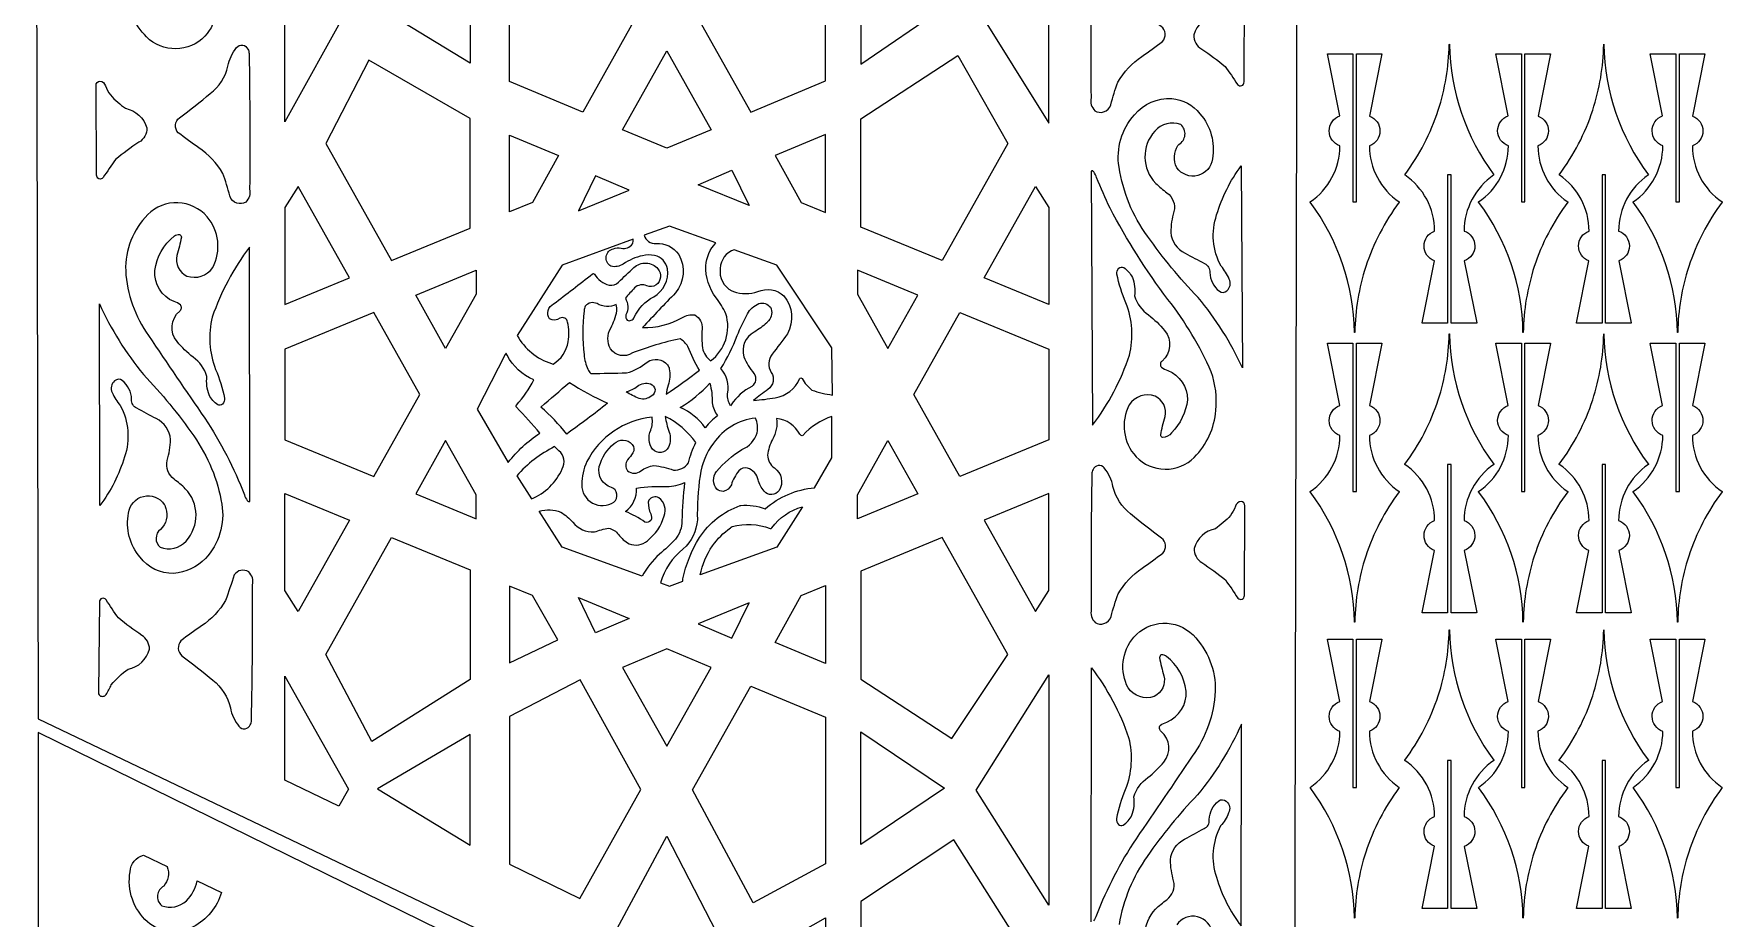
# Model space of a CAD drawing. Header units: millimetres. Extents: x -3878 to -2883, y 1430 to 3427.
# Drawn here: x -3878 to -2883, y 2134 to 2654 of the extents above; entities that cross this region are included whole.
import ezdxf

# ---------------------------------------------------------------- set-up
doc = ezdxf.new("R2010")
doc.units = ezdxf.units.MM
doc.layers.add('Default', color=70, linetype='Continuous')

msp = doc.modelspace()

# ---------------------------------------------------------------- linework, layer by layer
at = {"layer": 'Default'}
for points in [[(-3877.55, 3427.08), (-3874.99, 2251.1), (-3135.15, 1897.48), (-3131.81, 3427.08)], [(-3129.99, 1877.21), (-3874.99, 2243.1), (-3874.99, 1430.08)]]:
    msp.add_lwpolyline(points, dxfattribs=at)
for points in [[(-3692.2, 2670.08), (-3729.72, 2602.56), (-3729.72, 2736.76)], [(-3411.21, 2712.98), (-3453.38, 2735.8), (-3489.43, 2669.42), (-3455.25, 2608.38), (-3411.21, 2626.68)], [(-3322.06, 2669.81), (-3279.57, 2601.9), (-3279.57, 2737.37)], [(-3597.35, 2713.25), (-3555.09, 2734.74), (-3519.86, 2669.42), (-3554.04, 2608.38), (-3597.35, 2626.37)], [(-3620.51, 2702.22), (-3620.51, 2637.15), (-3675.06, 2670.27)], [(-3390.36, 2702.69), (-3390.36, 2636.46), (-3341.54, 2669.93)], [(-3620.51, 2604.53), (-3680.16, 2638.93), (-3705.54, 2589.89), (-3666.87, 2520.93), (-3620.51, 2540.02)], [(-3504.64, 2587.09), (-3530.76, 2597.92), (-3504.64, 2644.36), (-3478.53, 2597.92)], [(-3390.36, 2540.67), (-3390.36, 2604.46), (-3333.23, 2641.74), (-3303.74, 2589.9), (-3342.42, 2520.93)], [(-3597.35, 2549.57), (-3597.35, 2594.82), (-3568.39, 2582.75), (-3583.85, 2555.12)], [(-3411.21, 2595.12), (-3440.9, 2582.75), (-3425.44, 2555.12), (-3411.21, 2549.27)], [(-3546.64, 2570.9), (-3556.7, 2550.26), (-3526.82, 2562.46)], [(-3466.27, 2574.05), (-3456.21, 2553.4), (-3486.09, 2565.6)], [(-3729.72, 2552.19), (-3729.72, 2495.01), (-3691.6, 2510.72), (-3721.76, 2564.54)], [(-3279.57, 2552.19), (-3279.57, 2495.01), (-3317.69, 2510.72), (-3287.52, 2564.54)], [(-3617.05, 2501.14), (-3634.92, 2469.24), (-3652.51, 2500.62), (-3617.05, 2515.25)], [(-3392.24, 2501.14), (-3374.37, 2469.24), (-3356.78, 2500.62), (-3392.24, 2515.25)], [(-3729.72, 2442.06), (-3729.72, 2415.35), (-3677.24, 2393.71), (-3650.11, 2442.06), (-3677.24, 2490.41), (-3729.72, 2468.78)], [(-3279.57, 2442.06), (-3279.57, 2415.35), (-3332.05, 2393.71), (-3359.17, 2442.06), (-3332.05, 2490.41), (-3279.57, 2468.78)], [(-3617.05, 2382.99), (-3634.92, 2414.89), (-3652.51, 2383.51), (-3617.05, 2368.88)], [(-3392.24, 2382.99), (-3374.37, 2414.89), (-3356.78, 2383.51), (-3392.24, 2368.88)], [(-3729.72, 2326.62), (-3729.72, 2383.8), (-3691.6, 2368.09), (-3721.76, 2314.27)], [(-3279.57, 2326.62), (-3279.57, 2383.8), (-3317.69, 2368.09), (-3287.52, 2314.27)], [(-3620.51, 2338.79), (-3620.51, 2274.26), (-3678.39, 2237.81), (-3705.54, 2288.92), (-3666.87, 2357.88)], [(-3390.36, 2338.14), (-3390.36, 2274.46), (-3336.82, 2239.44), (-3303.78, 2288.97), (-3342.42, 2357.88)], [(-3597.35, 2329.24), (-3597.35, 2284.06), (-3568.81, 2297.58), (-3583.84, 2323.69)], [(-3411.21, 2329.54), (-3411.21, 2283.69), (-3440.9, 2296.06), (-3425.44, 2323.69)], [(-3546.64, 2301.83), (-3556.7, 2322.47), (-3526.82, 2310.27)], [(-3466.27, 2298.68), (-3456.21, 2319.33), (-3486.09, 2307.12)], [(-3504.64, 2292.24), (-3530.76, 2281.41), (-3504.64, 2234.97), (-3478.53, 2281.41)], [(-3697.76, 2199.64), (-3729.72, 2214.92), (-3729.72, 2276.32), (-3692.2, 2209.64)], [(-3597.35, 2252.49), (-3597.35, 2165.63), (-3555.84, 2145.25), (-3519.87, 2209.41), (-3555.66, 2274.09)], [(-3411.21, 2252.13), (-3411.21, 2165.82), (-3453.75, 2142.7), (-3489.43, 2209.39), (-3455.25, 2270.43)], [(-3322.43, 2209.18), (-3279.57, 2276.97), (-3279.57, 2141.41)], [(-3620.51, 2241.79), (-3675.06, 2209.84), (-3620.51, 2176.72)], [(-3390.36, 2243.51), (-3341.08, 2210.28), (-3390.36, 2177.07)], [(-3536.68, 2122.65), (-3504.68, 2182.03), (-3469.18, 2113.2), (-3478.81, 2094.99)], [(-3390.36, 2143.59), (-3390.36, 2084.25), (-3335.25, 2046.22), (-3293.91, 2114.07), (-3335.52, 2179.91)], [(-3411.21, 2133.92), (-3411.21, 2094.06), (-3447.45, 2113.31)]]:
    msp.add_lwpolyline(points, close=True, dxfattribs=at)
for points in [[(-3247.33, 2608.42, 0.24666), (-3243.11, 2612.7, -0.027343), (-3238.92, 2625.97, -0.115738), (-3224.78, 2641.09, 0.015094), (-3212.72, 2649.95, 0.448773), (-3213.45, 2658.8, -0.020778), (-3231.59, 2673.07, -0.175205), (-3242.01, 2689.1, 0.124943), (-3247.11, 2700.05, 0.5741), (-3253.73, 2699.1, 0.122783), (-3254.46, 2696.53, 0.006777), (-3254.76, 2616.78, 0.263913), (-3252.47, 2609.1, 0.217884)], [(-3166.56, 2681.47, 0.312864), (-3169.82, 2678.59, -0.139682), (-3177.16, 2669, -0.018911), (-3181.67, 2665.4, 0.280916), (-3194.18, 2653.82, 0.274982), (-3189.58, 2645.44, -0.025719), (-3175.82, 2635.27, -0.01279), (-3168.48, 2624.6, 0.748308), (-3164.62, 2626.11), (-3164.32, 2678.93, 0.399768)], [(-3757.85, 2554.67, -0.24666), (-3762.07, 2558.95, 0.027343), (-3766.25, 2572.22, 0.115738), (-3780.4, 2587.34, -0.015094), (-3792.45, 2596.2, -0.448773), (-3791.73, 2605.05, 0.020778), (-3773.58, 2619.32, 0.175205), (-3763.17, 2635.36, -0.124943), (-3758.07, 2646.31, -0.5741), (-3751.45, 2645.35, -0.122783), (-3750.72, 2642.78, -0.006777), (-3750.41, 2563.04, -0.263913), (-3752.71, 2555.36, -0.217884)], [(-3050.23, 2609.43, 0.075188), (-3043.77, 2648.14, -0.984999), (-3043.59, 2648.14, 0.158189), (-3017.43, 2571.48, -0.427199), (-3017.45, 2571.35, 0.246783), (-3034.99, 2538.32, -0.711573), (-3034.86, 2520.7), (-3027.59, 2484.16, -0.472994), (-3027.68, 2484.05, 0.00008), (-3042.58, 2484.05, -0.414262), (-3042.67, 2484.14), (-3042.67, 2571.33), (-3044.69, 2571.33), (-3044.69, 2484.14, -0.414216), (-3044.78, 2484.05), (-3059.68, 2484.05, -0.472994), (-3059.77, 2484.16), (-3052.49, 2520.74, -0.701731), (-3052.37, 2538.28, 0.248166), (-3069.92, 2571.35, -0.427814), (-3069.94, 2571.48, 0.082025)], [(-2959.23, 2609.43, 0.075188), (-2952.77, 2648.14, -0.984999), (-2952.59, 2648.14, 0.158189), (-2926.43, 2571.48, -0.427199), (-2926.45, 2571.35, 0.246783), (-2943.99, 2538.32, -0.711573), (-2943.86, 2520.7), (-2936.59, 2484.16, -0.472994), (-2936.68, 2484.05, 0.00008), (-2951.58, 2484.05, -0.414262), (-2951.67, 2484.14), (-2951.67, 2571.33), (-2953.69, 2571.33), (-2953.69, 2484.14, -0.414216), (-2953.78, 2484.05), (-2968.68, 2484.05, -0.472994), (-2968.77, 2484.16), (-2961.49, 2520.74, -0.701731), (-2961.37, 2538.28, 0.248166), (-2978.92, 2571.35, -0.427814), (-2978.94, 2571.48, 0.082025)], [(-3092.92, 2517.33, 0.075188), (-3099.37, 2478.62, -0.984999), (-3099.55, 2478.62, 0.158189), (-3125.72, 2555.29, -0.427199), (-3125.69, 2555.41, 0.246783), (-3108.15, 2588.44, -0.711573), (-3108.28, 2606.06), (-3115.55, 2642.6, -0.472994), (-3115.46, 2642.71, 0.00008), (-3100.56, 2642.71, -0.414262), (-3100.47, 2642.62), (-3100.47, 2555.43), (-3098.45, 2555.43), (-3098.45, 2642.62, -0.414216), (-3098.36, 2642.71), (-3083.46, 2642.71, -0.472994), (-3083.37, 2642.6), (-3090.65, 2606.02, -0.701731), (-3090.77, 2588.48, 0.248166), (-3073.23, 2555.41, -0.427814), (-3073.2, 2555.29, 0.082025)], [(-2993.67, 2517.33, 0.075188), (-3000.12, 2478.62, -0.984999), (-3000.3, 2478.62, 0.158189), (-3026.47, 2555.29, -0.427199), (-3026.45, 2555.41, 0.246783), (-3008.9, 2588.44, -0.711573), (-3009.03, 2606.06), (-3016.3, 2642.6, -0.472994), (-3016.21, 2642.71, 0.00008), (-3001.31, 2642.71, -0.414262), (-3001.22, 2642.62), (-3001.22, 2555.43), (-2999.2, 2555.43), (-2999.2, 2642.62, -0.414216), (-2999.11, 2642.71), (-2984.21, 2642.71, -0.472994), (-2984.12, 2642.6), (-2991.41, 2606.02, -0.701731), (-2991.52, 2588.48, 0.248166), (-2973.98, 2555.41, -0.427814), (-2973.96, 2555.29, 0.082025)], [(-2902.67, 2517.33, 0.075188), (-2909.12, 2478.62, -0.984999), (-2909.3, 2478.62, 0.158189), (-2935.47, 2555.29, -0.427199), (-2935.45, 2555.41, 0.246783), (-2917.9, 2588.44, -0.711573), (-2918.03, 2606.06), (-2925.3, 2642.6, -0.472994), (-2925.21, 2642.71, 0.00008), (-2910.31, 2642.71, -0.414262), (-2910.22, 2642.62), (-2910.22, 2555.43), (-2908.2, 2555.43), (-2908.2, 2642.62, -0.414216), (-2908.11, 2642.71), (-2893.21, 2642.71, -0.472994), (-2893.12, 2642.6), (-2900.41, 2606.02, -0.701731), (-2900.52, 2588.48, 0.248166), (-2882.98, 2555.41, -0.427814), (-2882.96, 2555.29, 0.082025)], [(-3838.61, 2626.62, -0.312864), (-3835.36, 2623.74, 0.139682), (-3828.02, 2614.15, 0.018911), (-3823.5, 2610.56, -0.280916), (-3810.99, 2598.97, -0.274982), (-3815.59, 2590.59, 0.025719), (-3829.35, 2580.42, 0.01279), (-3836.7, 2569.75, -0.748308), (-3840.55, 2571.27), (-3840.86, 2624.09, -0.399768)], [(-3174.74, 2503.11, 0.353881), (-3173.38, 2510.02, 0.082113), (-3178.14, 2517.62, -0.208904), (-3180.75, 2547.83, -0.086345), (-3166.36, 2576.61), (-3165.61, 2457.75, 0.068438), (-3191.7, 2499.25, -0.038835), (-3221.46, 2535.27, -0.121623), (-3238.24, 2575.9, -0.22635), (-3229.23, 2606.71, -0.242341), (-3207.19, 2616.26, -0.208918), (-3190.58, 2607.38, -0.224816), (-3183.22, 2580.88, -0.688915), (-3204.24, 2575.6, -0.265065), (-3203.57, 2588.68, -0.015041), (-3203.07, 2589.31, 0.529776), (-3201.93, 2600.94, 0.308634), (-3217.21, 2597.14, 0.394552), (-3216.63, 2566.36, 0.040002), (-3210.01, 2560.84, -0.299751), (-3205.92, 2549.79, 0.063831), (-3207.81, 2537.43, 0.255589), (-3199.36, 2525.18, -0.006267), (-3187.92, 2519.16, -0.333186), (-3184.79, 2513.88, 0.216277), (-3179.17, 2502.87, 0.361529)], [(-3230.42, 2511.03, -0.124595), (-3229.09, 2500.16, 0.172423), (-3220.86, 2488.89, -0.054769), (-3211.42, 2479.76, -0.410266), (-3212.86, 2461.77, 0.433271), (-3213.31, 2458.1, 0.077861), (-3209.53, 2456.27, -0.30209), (-3197.95, 2438.98, -0.166916), (-3207.32, 2419.51, -0.240467), (-3212.66, 2416.65, -0.249398), (-3213.69, 2418.24, -0.027776), (-3211.14, 2429.02, 0.350829), (-3216.94, 2441.12, 0.341045), (-3232.27, 2436.03, 0.314169), (-3228.25, 2405.46, 0.418503), (-3193.91, 2405.04, 0.174326), (-3181.2, 2432.7, 0.109576), (-3183.94, 2455.35, 0.062275), (-3209.42, 2498.02, -0.041735), (-3243.52, 2551.81, -0.014891), (-3251.45, 2569.74, 0.086617), (-3253.17, 2573.09, 0.424926), (-3254.63, 2573.63), (-3253.82, 2423.97, 0.07905), (-3232.11, 2465.16, 0.152063), (-3234.18, 2495.96, -0.051417), (-3239.53, 2512.88, -0.189517), (-3238.34, 2516.38, -0.346809), (-3235.51, 2516.79, -0.126453)], [(-3774.26, 2441.82, -0.124348), (-3775.54, 2452.7, 0.171984), (-3783.73, 2464.02, -0.053003), (-3793.13, 2473.21, -0.410921), (-3791.61, 2491.2, 0.433717), (-3791.15, 2494.86, 0.077739), (-3794.92, 2496.72, -0.322399), (-3806.24, 2514.99, -0.197218), (-3794.75, 2535.39, -0.160321), (-3791.63, 2536.31, -0.249131), (-3790.61, 2534.72, -0.027786), (-3793.2, 2523.95, 0.350097), (-3787.45, 2511.82, 0.341491), (-3772.1, 2516.81, 0.306802), (-3775.46, 2546.76, 0.432338), (-3810.34, 2548.04, 0.206013), (-3823.41, 2514.87, 0.144673), (-3809.88, 2476.71, 0.003386), (-3776.79, 2428.07, -0.053849), (-3753.47, 2382.98, 0.086443), (-3751.77, 2379.62, 0.424748), (-3750.31, 2379.07), (-3750.5, 2528.73, 0.079206), (-3772.38, 2487.69, 0.152055), (-3770.44, 2456.87, -0.051326), (-3765.16, 2439.91, -0.172307), (-3766.34, 2436.42, -0.346332), (-3769.2, 2436.03, -0.126385)], [(-3503.12, 2541.22), (-3517.92, 2535.85, 0.374449), (-3511.01, 2531.05, -0.256515), (-3497.64, 2524.52, -0.308165), (-3499.5, 2501.9, 0.007627), (-3518.99, 2481.42, 0.130802), (-3495.48, 2487.33, -0.19928), (-3488.23, 2488.87, -0.307239), (-3483.87, 2480.6, 0.042642), (-3483.65, 2469.49, 0.180927), (-3478.82, 2461.9, 0.319504), (-3469.9, 2489.64, 0.054033), (-3475.63, 2499.05, -0.166081), (-3481.73, 2517.9, -0.169094), (-3475.78, 2531.3)], [(-3592.73, 2476.77, 0.191192), (-3572.54, 2460.29, 0.005248), (-3571.67, 2459.99, 0.227781), (-3562.81, 2473.16, 0.101613), (-3563.09, 2484.62, 0.518279), (-3567.63, 2486.95, -0.289941), (-3573.68, 2486.56, -0.471569), (-3571.36, 2495.37, 0.003928), (-3548.47, 2513.07, -0.388198), (-3547.25, 2512.95, 0.184808), (-3538.64, 2506.38, 0.215902), (-3533.02, 2508.2, -0.027099), (-3523.99, 2516.75, -0.434971), (-3509.89, 2516.03, -0.432111), (-3510.98, 2506.56, -0.239954), (-3516.4, 2506.02, 0.305245), (-3523.65, 2504.84, -0.004872), (-3529.08, 2498.85, -0.247573), (-3528.73, 2488.92, 0.257412), (-3527.99, 2485.78, 0.440874), (-3523.89, 2487.52, -0.161643), (-3512.38, 2499.59, 0.313158), (-3504.32, 2516.06, 0.315774), (-3511.82, 2523.85, 0.132981), (-3518.88, 2523.78, 0.098884), (-3530.38, 2518.82, -0.214489), (-3537.55, 2517.6, -0.680386), (-3536.09, 2527.9, -0.12562), (-3531.56, 2528.3, 0.329253), (-3524.92, 2530.73, 0.195203), (-3524.53, 2533.45), (-3566.35, 2518.27)], [(-3407.02, 2441.76), (-3407.36, 2469.48), (-3439.87, 2518.26), (-3464.89, 2527.33, 0.320336), (-3473.13, 2516.29, 0.331969), (-3466.3, 2503.14, 0.014567), (-3465.4, 2502.67, 0.163555), (-3451.06, 2502.64, -0.301709), (-3435.71, 2500.11, -0.313436), (-3433.62, 2477.85, -0.020953), (-3442.68, 2465.84, 0.307944), (-3443.14, 2455.09, -0.400323), (-3445.06, 2444.98, 0.039296), (-3453.5, 2438.58, 0.02405), (-3440.76, 2440.15, 0.259406), (-3426.43, 2451.37, -0.587979), (-3424.92, 2451.41, 0.111986), (-3419.16, 2444.7, 0.056208)], [(-3829.91, 2450.1, 0.357202), (-3831.29, 2443.19, 0.082144), (-3826.57, 2435.56, -0.20864), (-3824.08, 2405.34, -0.086484), (-3838.59, 2376.65), (-3838.84, 2495.52, 0.068295), (-3812.93, 2453.85, -0.038709), (-3783.32, 2417.64, -0.11336), (-3766.79, 2377.5, -0.233622), (-3776.45, 2345.46, -0.183691), (-3795.17, 2336.74, -0.239584), (-3814.92, 2346.24, -0.230445), (-3821.74, 2372.27, -0.690603), (-3800.69, 2377.38, -0.088334), (-3799.78, 2374.97, -0.299533), (-3802.94, 2362.66, 0.475634), (-3803.12, 2352.09, 0.308512), (-3787.82, 2355.79, 0.394499), (-3788.28, 2386.59, 0.039778), (-3794.87, 2392.15, -0.299111), (-3798.92, 2403.22, 0.063872), (-3796.98, 2415.56, 0.25494), (-3805.38, 2427.87, -0.006297), (-3816.79, 2433.97, -0.332396), (-3819.9, 2439.27, 0.216468), (-3825.44, 2450.3, 0.361667)], [(-3549.43, 2454.39, -0.002135), (-3528.3, 2454.8, 0.11238), (-3516.17, 2461.13, -0.396764), (-3504.19, 2459.5, -0.112924), (-3503.21, 2457.27, -0.144638), (-3503.9, 2447.55, 0.024127), (-3505.07, 2442.17, 0.008608), (-3485.39, 2456.34, -0.040978), (-3492.3, 2470.36, 0.119194), (-3496.83, 2474.79, 0.043721), (-3524.93, 2466.51, -0.406382), (-3537.91, 2468.96, -0.254662), (-3537.68, 2481.2, 0.074005), (-3534.07, 2491.3, 0.078937), (-3534.45, 2495.03, -0.239674), (-3545.74, 2495.57, 0.346212), (-3552.65, 2494.09, 0.166462), (-3553.3, 2491.3, 0.060766), (-3553.35, 2465.47, 0.090993), (-3551.08, 2456.9), (-3551.08, 2456.9, 0.070578)], [(-3472.78, 2457.42, 0.054461), (-3463.21, 2476.79, -0.017492), (-3457.16, 2489.63, -0.170857), (-3450.4, 2495.57, -0.30963), (-3443.63, 2493.43, -0.325592), (-3444.73, 2485.47, -0.038721), (-3445.82, 2484.23, -0.044167), (-3453.12, 2478.82, 0.353711), (-3459.3, 2464.23, 0.066387), (-3453.37, 2454.52, -0.411746), (-3454.64, 2446.87, 0.121544), (-3466.74, 2435.98), (-3466.74, 2435.98), (-3467.09, 2435.44, -0.143735), (-3468.87, 2442.54, 0.23007)], [(-3050.23, 2438.96, 0.075188), (-3043.77, 2477.67, -0.984999), (-3043.59, 2477.67, 0.158189), (-3017.43, 2401, -0.427199), (-3017.45, 2400.87, 0.246783), (-3034.99, 2367.84, -0.711573), (-3034.86, 2350.23), (-3027.59, 2313.68, -0.472994), (-3027.68, 2313.58, 0.00008), (-3042.58, 2313.58, -0.414262), (-3042.67, 2313.67), (-3042.67, 2400.85), (-3044.69, 2400.85), (-3044.69, 2313.67, -0.414216), (-3044.78, 2313.58), (-3059.68, 2313.58, -0.472994), (-3059.77, 2313.68), (-3052.49, 2350.27, -0.701731), (-3052.37, 2367.8, 0.248166), (-3069.92, 2400.87, -0.427814), (-3069.94, 2401, 0.082025)], [(-2959.23, 2438.96, 0.075188), (-2952.77, 2477.67, -0.984999), (-2952.59, 2477.67, 0.158189), (-2926.43, 2401, -0.427199), (-2926.45, 2400.87, 0.246783), (-2943.99, 2367.84, -0.711573), (-2943.86, 2350.23), (-2936.59, 2313.68, -0.472994), (-2936.68, 2313.58, 0.00008), (-2951.58, 2313.58, -0.414262), (-2951.67, 2313.67), (-2951.67, 2400.85), (-2953.69, 2400.85), (-2953.69, 2313.67, -0.414216), (-2953.78, 2313.58), (-2968.68, 2313.58, -0.472994), (-2968.77, 2313.68), (-2961.49, 2350.27, -0.701731), (-2961.37, 2367.8, 0.248166), (-2978.92, 2400.87, -0.427814), (-2978.94, 2401, 0.082025)], [(-3092.92, 2346.85, 0.075188), (-3099.37, 2308.14, -0.984999), (-3099.55, 2308.14, 0.158189), (-3125.72, 2384.81, -0.427199), (-3125.69, 2384.94, 0.246783), (-3108.15, 2417.97, -0.711573), (-3108.28, 2435.58), (-3115.55, 2472.12, -0.472994), (-3115.46, 2472.23, 0.00008), (-3100.56, 2472.23, -0.414262), (-3100.47, 2472.14), (-3100.47, 2384.96), (-3098.45, 2384.96), (-3098.45, 2472.14, -0.414216), (-3098.36, 2472.23), (-3083.46, 2472.23, -0.472994), (-3083.37, 2472.12), (-3090.65, 2435.54, -0.701731), (-3090.77, 2418.01, 0.248166), (-3073.23, 2384.94, -0.427814), (-3073.2, 2384.81, 0.082025)], [(-2993.67, 2346.85, 0.075188), (-3000.12, 2308.14, -0.984999), (-3000.3, 2308.14, 0.158189), (-3026.47, 2384.81, -0.427199), (-3026.45, 2384.94, 0.246783), (-3008.9, 2417.97, -0.711573), (-3009.03, 2435.58), (-3016.3, 2472.12, -0.472994), (-3016.21, 2472.23, 0.00008), (-3001.31, 2472.23, -0.414262), (-3001.22, 2472.14), (-3001.22, 2384.96), (-2999.2, 2384.96), (-2999.2, 2472.14, -0.414216), (-2999.11, 2472.23), (-2984.21, 2472.23, -0.472994), (-2984.12, 2472.12), (-2991.41, 2435.54, -0.701731), (-2991.52, 2418.01, 0.248166), (-2973.98, 2384.94, -0.427814), (-2973.96, 2384.81, 0.082025)], [(-2902.67, 2346.85, 0.075188), (-2909.12, 2308.14, -0.984999), (-2909.3, 2308.14, 0.158189), (-2935.47, 2384.81, -0.427199), (-2935.45, 2384.94, 0.246783), (-2917.9, 2417.97, -0.711573), (-2918.03, 2435.58), (-2925.3, 2472.12, -0.472994), (-2925.21, 2472.23, 0.00008), (-2910.31, 2472.23, -0.414262), (-2910.22, 2472.14), (-2910.22, 2384.96), (-2908.2, 2384.96), (-2908.2, 2472.14, -0.414216), (-2908.11, 2472.23), (-2893.21, 2472.23, -0.472994), (-2893.12, 2472.12), (-2900.41, 2435.54, -0.701731), (-2900.52, 2418.01, 0.248166), (-2882.98, 2384.94, -0.427814), (-2882.96, 2384.81, 0.082025)], [(-3599.34, 2466.37), (-3599.86, 2465.56), (-3616.36, 2433.33), (-3598.05, 2402.12, -0.07883), (-3579.38, 2419.34, 0.009925), (-3593.15, 2434.57, -0.426734), (-3593.22, 2435.83, 0.065646), (-3583, 2450.71, -0.17501), (-3598.73, 2465.13), (-3598.73, 2465.13, -0.010745)], [(-3539.54, 2436.96, -0.015325), (-3563.64, 2418.78, 0.04614), (-3578.8, 2434.68, 0.005713), (-3562.06, 2449.22, 0.038778)], [(-3528.62, 2443.57, 0.082143), (-3521.92, 2446.92, -0.235479), (-3514.2, 2448.32, -0.640175), (-3513.57, 2441.2, -0.234123), (-3520.98, 2439.64, -0.021157)], [(-3482.02, 2422.49, 0.129064), (-3496.69, 2434.41, 0.074171), (-3479.31, 2448.74, -0.070702), (-3477.96, 2437.17, 0.113861), (-3474.84, 2429.55, 0.063971), (-3481.93, 2422.6), (-3481.93, 2422.6)], [(-3487.51, 2413.76, 0.119776), (-3505.58, 2429.15, 0.045698), (-3503.29, 2419.97, -0.192011), (-3503.66, 2410.98, -0.524316), (-3512.99, 2409.78, -0.261481), (-3514.13, 2421.06, 0.130982), (-3513.32, 2428.7, 0.254858), (-3551.73, 2402.57, 0.110118), (-3554.78, 2389.05, 0.610354), (-3535.86, 2378.74, 0.572121), (-3537.26, 2387.38, -0.391735), (-3544.41, 2399.61, -0.157271), (-3535.69, 2413.17, -0.427734), (-3525.05, 2412.7, -0.320865), (-3524.69, 2407.62, -0.060779), (-3527.81, 2403.55, 0.322721), (-3527.72, 2397.11), (-3527.72, 2397.11, 0.355403), (-3519.9, 2397.13, -0.113621), (-3512.25, 2400.26, -0.056422), (-3500.77, 2397.57, 0.27598), (-3491.94, 2401.91, -0.051473)], [(-3417.66, 2387.19), (-3407.45, 2404.7), (-3407.38, 2429.15, 0.125472), (-3424.47, 2417.99, -0.534392), (-3426.23, 2418.73, 0.235946), (-3439.95, 2428.02, -0.161189), (-3442.4, 2415.65, 0.093652), (-3445.27, 2406.36, 0.24212), (-3441.25, 2398.81, -0.407968), (-3438.55, 2385.54, -0.48972), (-3447.35, 2385.13, -0.137177), (-3450.8, 2391.88, 0.259964), (-3457.09, 2398.67, 0.294367), (-3462.17, 2397.13, 0.115694), (-3466.61, 2388.82, -0.260914), (-3471.54, 2385.04, -0.193615), (-3475.12, 2386.33, -0.35846), (-3475.38, 2396.69, -0.078424), (-3460.39, 2409.64, 0.227439), (-3451.51, 2419.51, 0.180437), (-3452.48, 2428.19, 0.218334), (-3477.15, 2413.4, 0.128012), (-3485.08, 2394.24, 0.039134), (-3486.65, 2368.3, -0.192198), (-3495, 2351.1, 0.160372), (-3508.37, 2331.14), (-3503.12, 2329.25), (-3495.28, 2332.09, -0.083565), (-3495.17, 2333.46, -0.090015), (-3485.39, 2357.8, -0.164998), (-3461.36, 2376.67, -0.062986), (-3461.14, 2376.72, -0.112581), (-3446.67, 2374.78, -0.157496)], [(-3593.03, 2394.17), (-3584.39, 2380.57, 0.190755), (-3566.26, 2398.29, 0.360966), (-3568.16, 2408.98), (-3570.77, 2411.35, 0.094875)], [(-3247.15, 2307.15, 0.24666), (-3242.93, 2311.43, -0.027343), (-3238.74, 2324.7, -0.115738), (-3224.6, 2339.83, 0.015094), (-3212.54, 2348.68, 0.448773), (-3213.27, 2357.54, -0.020778), (-3231.41, 2371.8, -0.175205), (-3241.83, 2387.84, 0.124943), (-3246.93, 2398.79, 0.5741), (-3253.55, 2397.83, 0.122783), (-3254.28, 2395.27, 0.006777), (-3254.58, 2315.52, 0.263913), (-3252.29, 2307.84, 0.217884)], [(-3522.43, 2386.89, -0.055124), (-3504.62, 2387.87, 0.108731), (-3494.18, 2390.19, 0.025779), (-3495.71, 2367.68, -0.178289), (-3499.62, 2356.81), (-3499.62, 2356.81, -0.035364), (-3508.97, 2348.12, 0.078847), (-3519.13, 2335.05), (-3566.35, 2352.2), (-3579.76, 2373.31, -0.17089), (-3567.03, 2372.77, -0.07806), (-3560.05, 2366.8, 0.234516), (-3547.34, 2361.11, -0.056939), (-3538.89, 2363.33, -0.1886), (-3533.08, 2359.63, 0.121245), (-3526.81, 2354.21, 0.281187), (-3516.1, 2355.91, 0.151531), (-3506.17, 2370.54, 0.331289), (-3509.28, 2381.19, 0.401515), (-3515.24, 2379.84, 0.107941), (-3515.57, 2378.74, 0.119899), (-3514.15, 2371.8, -0.230232), (-3514.07, 2367.85, -0.337465), (-3517.5, 2366.99, 0.046703), (-3528.92, 2373.17, 0.244621)], [(-3166.39, 2379.11, 0.312864), (-3169.64, 2376.22, -0.139682), (-3176.98, 2366.64, -0.018911), (-3181.5, 2363.04, 0.280916), (-3194, 2351.45, 0.274982), (-3189.4, 2343.08, -0.025719), (-3175.64, 2332.9, -0.01279), (-3168.3, 2322.23, 0.748308), (-3164.44, 2323.75), (-3164.14, 2376.57, 0.399768)], [(-3442.72, 2363.61, -0.172507), (-3424.79, 2375.91), (-3439.88, 2352.2), (-3485, 2335.84, -0.094164), (-3477.77, 2353.02), (-3477.77, 2353.02, -0.087436), (-3467.15, 2363.53), (-3467.15, 2363.53, -0.071711), (-3466.09, 2364.27, -0.166182), (-3443.84, 2363.16, 0.382931)], [(-3790.24, 2288.22, -0.020506), (-3772.08, 2273.78, -0.174932), (-3761.73, 2257.68, 0.123758), (-3756.68, 2246.7, 0.573222), (-3750.06, 2247.61, 0.123075), (-3749.31, 2250.17, 0.006777), (-3748.68, 2329.92, 0.269714), (-3750.94, 2337.6, 0.42653), (-3759.49, 2335.79, -0.00318), (-3764.56, 2320.84, -0.115997), (-3778.77, 2305.8, 0.015127), (-3790.86, 2297.03, 0.42383)], [(-3838.85, 2319.93), (-3838.86, 2319.74), (-3839.39, 2266.92, 0.583524), (-3836.59, 2264.43, 0.213218), (-3834.95, 2265.39, 0.026857), (-3831.89, 2271.16, -0.067631), (-3821.97, 2280.34, 0.290968), (-3809.38, 2292.14, 0.262406), (-3813.98, 2300.26, -0.025663), (-3827.7, 2310.52, -0.012763), (-3835, 2321.24, 0.726847)], [(-3092.92, 2172.62, 0.075188), (-3099.37, 2133.91, -0.984999), (-3099.55, 2133.91, 0.158189), (-3125.72, 2210.58, -0.427199), (-3125.69, 2210.71, 0.246783), (-3108.15, 2243.73, -0.711573), (-3108.28, 2261.35), (-3115.55, 2297.89, -0.472994), (-3115.46, 2298, 0.00008), (-3100.56, 2298, -0.414262), (-3100.47, 2297.91), (-3100.47, 2210.72), (-3098.45, 2210.72), (-3098.45, 2297.91, -0.414216), (-3098.36, 2298), (-3083.46, 2298, -0.472994), (-3083.37, 2297.89), (-3090.65, 2261.31, -0.701731), (-3090.77, 2243.78, 0.248166), (-3073.23, 2210.71, -0.427814), (-3073.2, 2210.58, 0.082025)], [(-3050.23, 2264.72, 0.075188), (-3043.77, 2303.44, -0.984999), (-3043.59, 2303.44, 0.158189), (-3017.43, 2226.77, -0.427199), (-3017.45, 2226.64, 0.246783), (-3034.99, 2193.61, -0.711573), (-3034.86, 2176), (-3027.59, 2139.45, -0.472994), (-3027.68, 2139.34, 0.00008), (-3042.58, 2139.34, -0.414262), (-3042.67, 2139.43), (-3042.67, 2226.62), (-3044.69, 2226.62), (-3044.69, 2139.43, -0.414216), (-3044.78, 2139.34), (-3059.68, 2139.34, -0.472994), (-3059.77, 2139.45), (-3052.49, 2176.04, -0.701731), (-3052.37, 2193.57, 0.248166), (-3069.92, 2226.64, -0.427814), (-3069.94, 2226.77, 0.082025)], [(-2993.67, 2172.62, 0.075188), (-3000.12, 2133.91, -0.984999), (-3000.3, 2133.91, 0.158189), (-3026.47, 2210.58, -0.427199), (-3026.45, 2210.71, 0.246783), (-3008.9, 2243.73, -0.711573), (-3009.03, 2261.35), (-3016.3, 2297.89, -0.472994), (-3016.21, 2298, 0.00008), (-3001.31, 2298, -0.414262), (-3001.22, 2297.91), (-3001.22, 2210.72), (-2999.2, 2210.72), (-2999.2, 2297.91, -0.414216), (-2999.11, 2298), (-2984.21, 2298, -0.472994), (-2984.12, 2297.89), (-2991.41, 2261.31, -0.701731), (-2991.52, 2243.78, 0.248166), (-2973.98, 2210.71, -0.427814), (-2973.96, 2210.58, 0.082025)], [(-2959.23, 2264.72, 0.075188), (-2952.77, 2303.44, -0.984999), (-2952.59, 2303.44, 0.158189), (-2926.43, 2226.77, -0.427199), (-2926.45, 2226.64, 0.246783), (-2943.99, 2193.61, -0.711573), (-2943.86, 2176), (-2936.59, 2139.45, -0.472994), (-2936.68, 2139.34, 0.00008), (-2951.58, 2139.34, -0.414262), (-2951.67, 2139.43), (-2951.67, 2226.62), (-2953.69, 2226.62), (-2953.69, 2139.43, -0.414216), (-2953.78, 2139.34), (-2968.68, 2139.34, -0.472994), (-2968.77, 2139.45), (-2961.49, 2176.04, -0.701731), (-2961.37, 2193.57, 0.248166), (-2978.92, 2226.64, -0.427814), (-2978.94, 2226.77, 0.082025)], [(-2902.67, 2172.62, 0.075188), (-2909.12, 2133.91, -0.984999), (-2909.3, 2133.91, 0.158189), (-2935.47, 2210.58, -0.427199), (-2935.45, 2210.71, 0.246783), (-2917.9, 2243.73, -0.711573), (-2918.03, 2261.35), (-2925.3, 2297.89, -0.472994), (-2925.21, 2298, 0.00008), (-2910.31, 2298, -0.414262), (-2910.22, 2297.91), (-2910.22, 2210.72), (-2908.2, 2210.72), (-2908.2, 2297.91, -0.414216), (-2908.11, 2298), (-2893.21, 2298, -0.472994), (-2893.12, 2297.89), (-2900.41, 2261.31, -0.701731), (-2900.52, 2243.78, 0.248166), (-2882.98, 2210.71, -0.427814), (-2882.96, 2210.58, 0.082025)], [(-3798.92, 2164.09), (-3798.89, 2163.97, -0.264388), (-3800.99, 2152.68, 0.5306), (-3802.21, 2141.1, 0.28227), (-3787.6, 2144.02, 0.145636), (-3781.33, 2155.69), (-3767.01, 2148.84, -0.201205), (-3783.61, 2128.62, -0.301184), (-3810.64, 2131.53, -0.253613), (-3820.84, 2161.11, -0.319324), (-3812.92, 2170.79)]]:
    msp.add_lwpolyline(points, format="xyb", close=True, dxfattribs=at)
for points in [[(-3772.73, 2683.55, -0.314169), (-3776.75, 2652.98, -0.418503), (-3811.08, 2652.56, -0.174326), (-3823.8, 2680.22, -0.109576)], [(-3254.69, 2131.55), (-3254.49, 2281.21, -0.079206), (-3232.62, 2240.17, -0.152055), (-3234.56, 2209.35, 0.051326), (-3239.84, 2192.39, 0.172307), (-3238.65, 2188.91, 0.346332), (-3235.8, 2188.51, 0.126385), (-3230.74, 2194.3, 0.124348), (-3229.46, 2205.18, -0.171984), (-3221.27, 2216.5, 0.053003), (-3211.87, 2225.69, 0.410921), (-3213.38, 2243.68, -0.433717), (-3213.85, 2247.34, -0.077739), (-3210.08, 2249.2, 0.322399), (-3198.76, 2267.47, 0.197218), (-3210.25, 2287.87, 0.160321), (-3213.36, 2288.79, 0.249131), (-3214.39, 2287.2, 0.027786), (-3211.8, 2276.44, -0.350097), (-3217.55, 2264.3, -0.341491), (-3232.89, 2269.29, -0.306802), (-3229.54, 2299.24, -0.432338), (-3194.66, 2300.52, -0.206013), (-3181.59, 2267.35, -0.144673), (-3195.12, 2229.19, -0.003386), (-3228.21, 2180.55, 0.053849), (-3251.53, 2135.46, -0.086443), (-3253.23, 2132.1, -0.424748)], [(-3217.17, 2108.27, -0.394499), (-3216.72, 2139.07, -0.039778), (-3210.13, 2144.63, 0.299111), (-3206.08, 2155.7, -0.063872), (-3208.02, 2168.05, -0.25494), (-3199.62, 2180.35, 0.006297), (-3188.21, 2186.45, 0.332396), (-3185.1, 2191.75, -0.216468), (-3179.56, 2202.78, -0.361667), (-3175.09, 2202.58, -0.357202), (-3173.71, 2195.67, -0.082144), (-3178.43, 2188.04, 0.20864), (-3180.92, 2157.82, 0.086484), (-3166.41, 2129.14), (-3166.15, 2248, -0.068295), (-3192.07, 2206.33, 0.038709), (-3221.68, 2170.12, 0.11336), (-3238.21, 2129.98, 0.233622)], [(-3183.26, 2124.75, 0.690603), (-3204.31, 2129.86, 0.088334)]]:
    msp.add_lwpolyline(points, format="xyb", dxfattribs=at)

doc.saveas('drawing.dxf')
